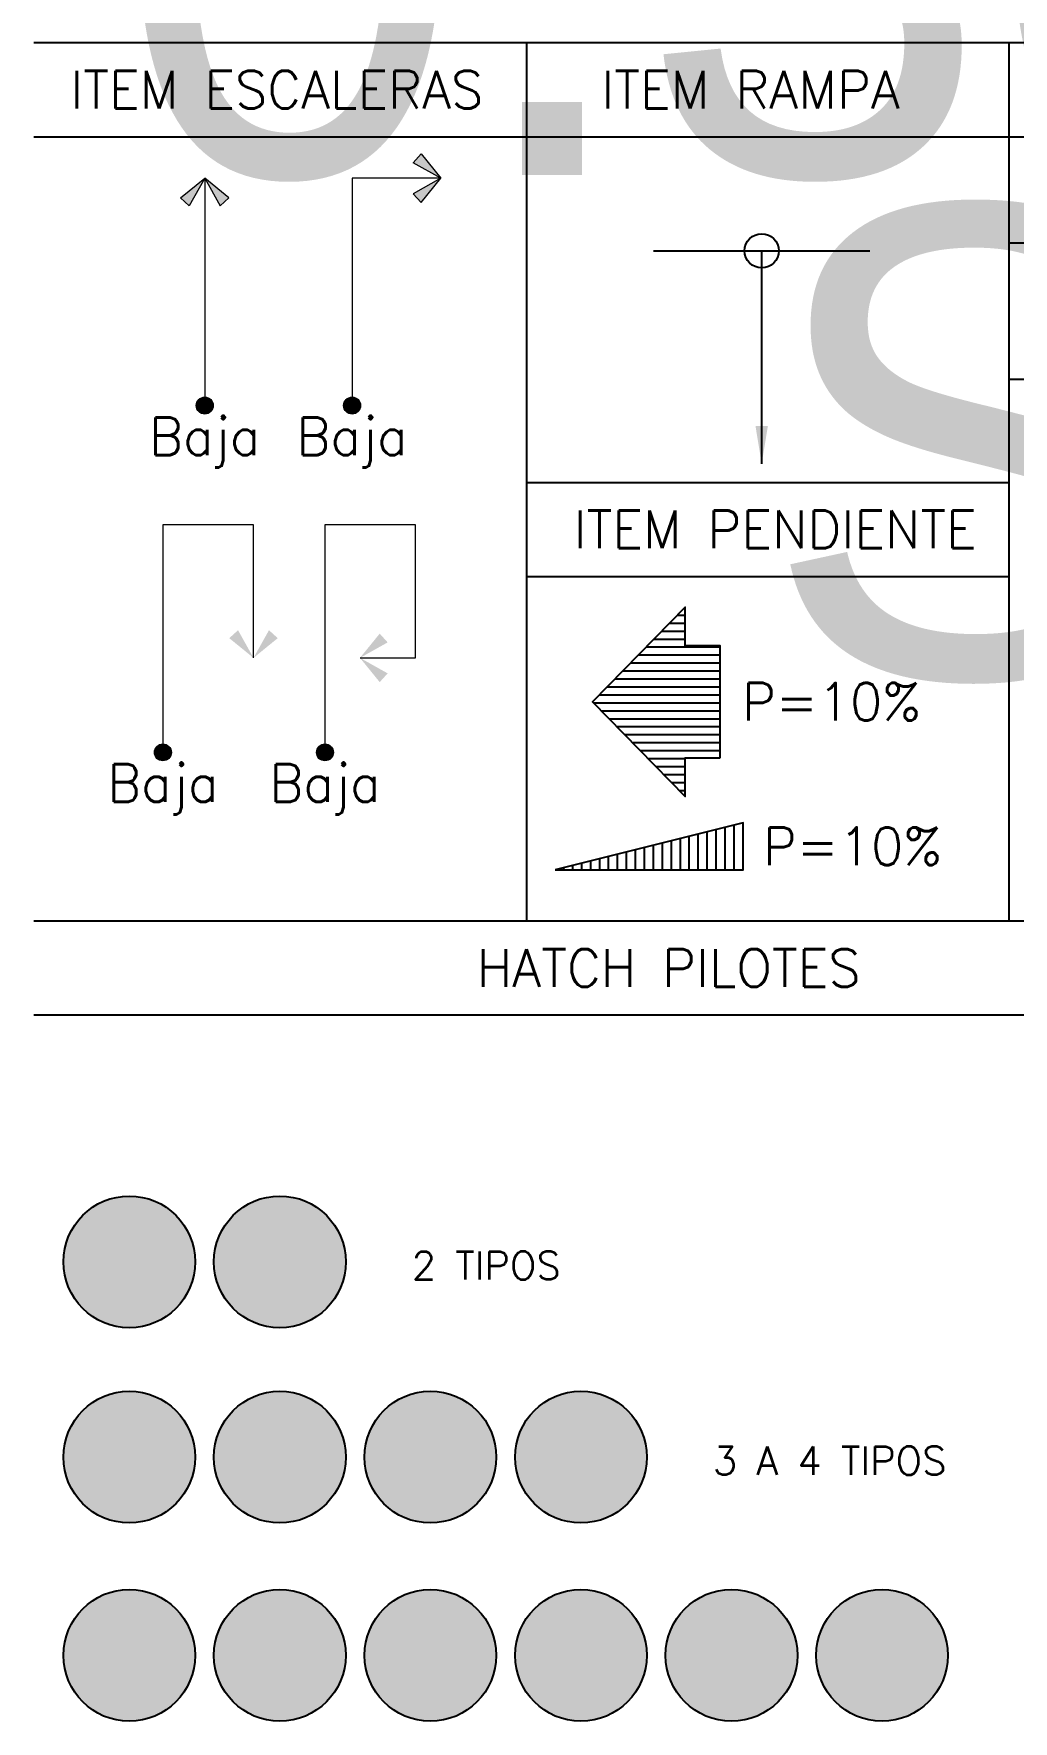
# Model space of a CAD drawing. Header units: millimetres. Extents: x -0.7 to 82.3, y -14.8 to 42.8.
# Drawn here: x 9.38 to 14.58, y 17.02 to 25.98 of the extents above; entities that cross this region are included whole.
import ezdxf
from ezdxf.enums import TextEntityAlignment as Align

# ---------------------------------------------------------------- set-up
doc = ezdxf.new("R2018")
doc.units = ezdxf.units.MM
doc.header["$LTSCALE"] = 0.01
doc.linetypes.add('DASHED2', pattern=[0.375, 0.25, -0.125])
for name, color, linetype in [('FC_BORDES', 4, 'Continuous'), ('FC_COTAS', 1, 'Continuous'), ('FC_HATCH 253', 253, 'Continuous'), ('FC_LINEA CORTE', 1, 'Continuous'), ('FC_PILOTES', 150, 'Continuous'), ('FC_R-80', 11, 'Continuous')]:
    doc.layers.add(name, color=color, linetype=linetype)
doc.layers.add('FC_ESCALERAS', color=253, linetype='Continuous', lineweight=18)
doc.styles.add('FC_TEXT1', font='romans.shx')
doc.styles.add('ROMAND', font='romans.shx')
doc.styles.get("Standard").update_dxf_attribs({"font": 'romans.shx'})
doc.dimstyles.new('FC_COTAS', dxfattribs={"dimtxt": 0.0015, "dimasz": 0.001, "dimexe": 0, "dimexo": 0, "dimgap": 0.001, "dimtad": 1, "dimtih": 1, "dimtoh": 1, "dimzin": 0, "dimdsep": 46, "dimtxsty": 'FC_TEXT1', "dimblk": 'DOT', "dimcen": 0.09, "dimclrd": 256, "dimclre": 256, "dimclrt": 256, "dimadec": 0, "dimazin": 0, "dimtfac": 1, "dimtix": 1, "dimtmove": 2, "dimatfit": 3, "dimfxl": 1.002, "dimtolj": 1, "dimtzin": 0, "dimlwd": -1, "dimarcsym": 0})
doc.dimstyles.new('FC_COTAS EJES', dxfattribs={"dimtxt": 0.002, "dimasz": 0.0015, "dimexe": 0, "dimexo": 0, "dimgap": 0.001, "dimtad": 1, "dimtih": 1, "dimtoh": 1, "dimzin": 0, "dimdsep": 46, "dimtxsty": 'FC_TEXT1', "dimblk": 'DOT', "dimcen": 0.09, "dimclrd": 256, "dimclre": 256, "dimclrt": 256, "dimadec": 0, "dimazin": 0, "dimtfac": 1, "dimtix": 1, "dimtmove": 2, "dimatfit": 3, "dimfxl": 1.002, "dimtolj": 1, "dimtzin": 0, "dimlwd": -1, "dimarcsym": 0})

# ---------------------------------------------------------------- blocks, each defined once
blk = doc.blocks.new('*U81')
at = {"layer": 'FC_HATCH 253'}
h = blk.add_hatch(dxfattribs=at)
h.set_pattern_fill('ANSI31', color=256, scale=0.00015, angle=45)
h.set_pattern_definition([(90, (-0.01, 0), (-0.00047625, 8e-20), [])])
h.paths.add_polyline_path([(-0.01, 0), (0, 0), (0, 0.0025)])
blk.add_lwpolyline([(-0.01, 0), (0, 0), (0, 0.0025), (-0.01, 0)])
at = {"layer": 'FC_R-80', "style": 'FC_TEXT1'}
blk.add_attdef('P=10%', text='', height=0.002, dxfattribs=at).set_placement((0.005806, 0.00125), align=Align.MIDDLE_CENTER)
blk = doc.blocks.new('*U82')
at = {"layer": 'FC_HATCH 253', "linetype": 'DASHED2', "ltscale": 350}
h = blk.add_hatch(dxfattribs=at)
h.set_pattern_fill('ANSI31', color=256, scale=0.0001333, angle=135)
h.set_pattern_definition([(180, (0.0067889, 5e-12), (-6e-20, -0.000423227), [])])
h.paths.add_polyline_path([(0, 0), (0.004926, -0.005024), (0.004926, -0.002973), (0.006789, -0.002973), (0.006789, 0.002973), (0.004926, 0.002973), (0.004926, 0.005024)])
blk.add_lwpolyline([(0.006789, -0.002973), (0.006789, 0.002973), (0.004926, 0.002973), (0.004926, 0.005024), (0, 0), (0.004926, -0.005024), (0.004926, -0.002973), (0.006789, -0.002973)])
at = {"layer": 'FC_R-80', "style": 'FC_TEXT1'}
blk.add_attdef('P=10%', text='', height=0.002, dxfattribs=at).set_placement((0.012971, 0), align=Align.MIDDLE_CENTER)
blk = doc.blocks.new('_Dot')
at = {"color": 0, "linetype": 'ByBlock', "lineweight": -2}
blk.add_line((-0.5, 0), (-1, 0), dxfattribs=at)
at = {"color": 0, "linetype": 'ByBlock', "const_width": 0.5}
blk.add_lwpolyline([(-0.25, 0, 1), (0.25, 0, 1)], format="xyb", close=True, dxfattribs=at)
blk = doc.blocks.new('*U123')
at = {"layer": 'FC_ESCALERAS'}
for points in [[(-0.000822, 0.01061), (-0.001288, 0.011034), (0, 0.01208)], [(0, 0.01208), (0.001288, 0.011034), (0.000822, 0.01061)]]:
    blk.add_hatch(color=0, dxfattribs=at).paths.add_polyline_path(points)
at = {"layer": 'FC_ESCALERAS', "ltscale": 0.9, "transparency": 33554687}
h = blk.add_hatch(color=0, dxfattribs=at)
h.dxf.hatch_style = 1
edge = h.paths.add_edge_path()
edge.add_arc((0, 0), 0.00045, 0, 360)
at = {"layer": 'FC_ESCALERAS', "color": 0}
blk.add_line((0, 0.01208), (0, -0.00045), dxfattribs=at)
for points in [[(0, 0.01208), (-0.000822, 0.01061), (-0.001288, 0.011034), (0, 0.01208)], [(0, 0.01208), (0.000822, 0.01061), (0.001288, 0.011034), (0, 0.01208)]]:
    blk.add_lwpolyline(points, dxfattribs=at)
blk.add_circle((0, 0), 0.00045, dxfattribs=at)
at = {"layer": 'FC_R-80', "ltscale": 0.9, "style": 'FC_TEXT1'}
blk.add_attdef('Sube', text='', height=0.002, dxfattribs=at).set_placement((0, -0.001629), align=Align.MIDDLE_CENTER)
blk = doc.blocks.new('*U125')
at = {"layer": 'FC_ESCALERAS'}
for points in [[(0.003251, 0.012903), (0.003675, 0.013368), (0.004721, 0.01208)], [(0.004721, 0.01208), (0.003675, 0.010793), (0.003251, 0.011258)]]:
    blk.add_hatch(color=0, dxfattribs=at).paths.add_polyline_path(points)
at = {"layer": 'FC_ESCALERAS', "ltscale": 0.9, "transparency": 33554687}
h = blk.add_hatch(color=0, dxfattribs=at)
h.dxf.hatch_style = 1
edge = h.paths.add_edge_path()
edge.add_arc((0, 0), 0.00045, 0, 360)
at = {"layer": 'FC_ESCALERAS', "color": 0}
for points in [[(0.004721, 0.01208), (0.003251, 0.012903), (0.003675, 0.013368), (0.004721, 0.01208)], [(0.004721, 0.01208), (0, 0.01208), (0, 0)], [(0.004721, 0.01208), (0.003251, 0.011258), (0.003675, 0.010793), (0.004721, 0.01208)]]:
    blk.add_lwpolyline(points, dxfattribs=at)
blk.add_circle((0, 0), 0.00045, dxfattribs=at)
at = {"layer": 'FC_R-80', "ltscale": 0.9, "style": 'FC_TEXT1'}
blk.add_attdef('Sube', text='', height=0.002, dxfattribs=at).set_placement((0, -0.001629), align=Align.MIDDLE_CENTER)
blk = doc.blocks.new('*U127')
at = {"layer": 'FC_ESCALERAS'}
for points in [[(0.004816, 0.005019), (0.003528, 0.006066), (0.003994, 0.006489)], [(0.005639, 0.006489), (0.006104, 0.006066), (0.004816, 0.005019)]]:
    blk.add_hatch(color=0, dxfattribs=at).paths.add_polyline_path(points)
at = {"layer": 'FC_ESCALERAS', "ltscale": 0.9, "transparency": 33554687}
h = blk.add_hatch(color=0, dxfattribs=at)
h.dxf.hatch_style = 1
edge = h.paths.add_edge_path()
edge.add_arc((0, 0), 0.00045, 0, 360)
at = {"layer": 'FC_ESCALERAS', "color": 0}
blk.add_lwpolyline([(0.004816, 0.005019), (0.004816, 0.01208), (0, 0.01208), (0, 0)], dxfattribs=at)
blk.add_circle((0, 0), 0.00045, dxfattribs=at)
at = {"layer": 'FC_R-80', "ltscale": 0.9, "style": 'FC_TEXT1'}
blk.add_attdef('Sube', text='', height=0.002, dxfattribs=at).set_placement((0, -0.001629), align=Align.MIDDLE_CENTER)
blk = doc.blocks.new('*U129')
at = {"layer": 'FC_ESCALERAS'}
for points in [[(0.001861, 0.005019), (0.002908, 0.006307), (0.003331, 0.005841)], [(0.003331, 0.004196), (0.002908, 0.003731), (0.001861, 0.005019)]]:
    blk.add_hatch(color=0, dxfattribs=at).paths.add_polyline_path(points)
at = {"layer": 'FC_ESCALERAS', "ltscale": 0.9, "transparency": 33554687}
h = blk.add_hatch(color=0, dxfattribs=at)
h.dxf.hatch_style = 1
edge = h.paths.add_edge_path()
edge.add_arc((0, 0), 0.00045, 0, 360)
at = {"layer": 'FC_ESCALERAS', "color": 0}
blk.add_lwpolyline([(0.001861, 0.005019), (0.004816, 0.005019), (0.004816, 0.01208), (0, 0.01208), (0, 0)], dxfattribs=at)
blk.add_circle((0, 0), 0.00045, dxfattribs=at)
at = {"layer": 'FC_R-80', "ltscale": 0.9, "style": 'FC_TEXT1'}
blk.add_attdef('Sube', text='', height=0.002, dxfattribs=at).set_placement((0, -0.001629), align=Align.MIDDLE_CENTER)
blk = doc.blocks.new('*U101')
at = {"layer": 'Defpoints', "ltscale": 0.9, "transparency": 33554457}
blk.add_line((0, 0), (0.003, 0), dxfattribs=at)
at = {"layer": 'FC_R-80', "lineweight": 30, "ltscale": 0.9, "flags": 104}
blk.add_attdef('TEXTO', text='', height=0.0015, dxfattribs=at).set_placement((-0.010664, 0.0022), align=Align.TOP_LEFT)
at = {"layer": 'FC_LINEA CORTE', "ltscale": 0.9}
for points in [[(0, 0), (-0.010664, 0), (0, 0)], [(0.003, 0), (0.00798, 0), (0.003, 0)]]:
    blk.add_leader(points, dimstyle='FC_COTAS EJES', override={"dimscale": 1}, dxfattribs=at)
blk = doc.blocks.new('*U65')
at = {"layer": 'FC_COTAS', "ltscale": 0.9}
blk.add_line((-0.005743, 0), (0.005743, 0), dxfattribs=at)
blk.add_circle((0, 0), 0.000909, dxfattribs=at)
at = {"layer": 'FC_R-80', "lineweight": 30, "flags": 104}
blk.add_attdef('DIRECCIÓN', text='', height=0.002, dxfattribs=at).set_placement((0.000002, 0.002353, 0), align=Align.MIDDLE_CENTER)
at = {"layer": 'FC_COTAS', "ltscale": 0.9}
blk.add_leader([(0, -0.011309), (0, 0)], dimstyle='FC_COTAS', override={"dimscale": 1, "dimasz": 0.002}, dxfattribs=at)

msp = doc.modelspace()

# ---------------------------------------------------------------- hatches: boundary and pattern name
at = {"layer": 'FC_HATCH 253', "ltscale": 0.6, "transparency": 33554559}
h = msp.add_hatch(color=30, dxfattribs=at)
edge = h.paths.add_edge_path()
edge.add_arc((9.883, 19.4608), 0.35, 0, 360)
at = {"layer": 'FC_HATCH 253', "ltscale": 0.6, "true_color": 0x929890, "transparency": 33554559}
h = msp.add_hatch(color=252, dxfattribs=at)
h.dxf.hatch_style = 1
edge = h.paths.add_edge_path()
edge.add_arc((10.683, 19.4608), 0.35, 0, 360)
at = {"layer": 'FC_HATCH 253', "ltscale": 0.6, "transparency": 33554559}
h = msp.add_hatch(color=30, dxfattribs=at)
edge = h.paths.add_edge_path()
edge.add_arc((9.883, 18.424), 0.35, 0, 360)
at = {"layer": 'FC_HATCH 253', "ltscale": 0.6, "true_color": 0x929890, "transparency": 33554559}
h = msp.add_hatch(color=252, dxfattribs=at)
h.dxf.hatch_style = 1
edge = h.paths.add_edge_path()
edge.add_arc((10.683, 18.424), 0.35, 0, 360)
at = {"layer": 'FC_HATCH 253', "ltscale": 0.6, "true_color": 0x5bd6ca, "transparency": 33554559}
h = msp.add_hatch(color=133, dxfattribs=at)
h.dxf.hatch_style = 1
edge = h.paths.add_edge_path()
edge.add_arc((11.483, 18.424), 0.35, 0, 360)
at = {"layer": 'FC_HATCH 253', "ltscale": 0.6, "true_color": 0x0067b0, "transparency": 33554559}
h = msp.add_hatch(color=144, dxfattribs=at)
h.dxf.hatch_style = 1
edge = h.paths.add_edge_path()
edge.add_arc((12.283, 18.424), 0.35, 0, 360)
at = {"layer": 'FC_HATCH 253', "ltscale": 0.6, "transparency": 33554559}
h = msp.add_hatch(color=30, dxfattribs=at)
edge = h.paths.add_edge_path()
edge.add_arc((9.883, 17.3708), 0.35, 0, 360)
at = {"layer": 'FC_HATCH 253', "ltscale": 0.6, "true_color": 0x929890, "transparency": 33554559}
h = msp.add_hatch(color=252, dxfattribs=at)
h.dxf.hatch_style = 1
edge = h.paths.add_edge_path()
edge.add_arc((10.683, 17.3708), 0.35, 0, 360)
at = {"layer": 'FC_HATCH 253', "ltscale": 0.6, "true_color": 0x5bd6ca, "transparency": 33554559}
h = msp.add_hatch(color=133, dxfattribs=at)
h.dxf.hatch_style = 1
edge = h.paths.add_edge_path()
edge.add_arc((11.483, 17.3708), 0.35, 0, 360)
at = {"layer": 'FC_HATCH 253', "ltscale": 0.6, "true_color": 0x0067b0, "transparency": 33554559}
h = msp.add_hatch(color=144, dxfattribs=at)
h.dxf.hatch_style = 1
edge = h.paths.add_edge_path()
edge.add_arc((12.283, 17.3708), 0.35, 0, 360)
at = {"layer": 'FC_HATCH 253', "ltscale": 0.6, "true_color": 0xffea2e, "transparency": 33554559}
h = msp.add_hatch(color=2, dxfattribs=at)
h.dxf.hatch_style = 1
edge = h.paths.add_edge_path()
edge.add_arc((13.083, 17.3708), 0.35, 0, 360)
at = {"layer": 'FC_HATCH 253', "ltscale": 0.6, "true_color": 0xff524e, "transparency": 33554559}
h = msp.add_hatch(color=13, dxfattribs=at)
h.dxf.hatch_style = 1
edge = h.paths.add_edge_path()
edge.add_arc((13.883, 17.3708), 0.35, 0, 360)

# ---------------------------------------------------------------- linework, layer by layer
at = {"layer": 'FC_BORDES', "ltscale": 1.5}
for points in [[(9.3753, 25.9381), (20.1371, 25.9381)], [(11.9946, 25.9381), (11.9946, 21.2725)], [(14.5573, 25.9381), (14.5573, 21.2725)], [(9.3753, 25.4381), (20.1371, 25.4381)], [(14.5573, 24.8742), (17.4466, 24.8742)], [(14.5573, 24.1496), (17.4466, 24.1496)], [(11.9946, 23.6017), (14.5573, 23.6017)], [(11.9946, 23.1017), (14.5573, 23.1017)], [(9.3753, 21.2725), (20.1371, 21.2725)], [(9.3753, 20.7725), (20.1371, 20.7725)]]:
    msp.add_lwpolyline(points, dxfattribs=at)
at = {"layer": 'FC_PILOTES'}
for centre in [(9.883, 19.4608), (10.683, 19.4608), (9.883, 18.424), (10.683, 18.424), (11.483, 18.424), (12.283, 18.424), (9.883, 17.3708), (10.683, 17.3708), (11.483, 17.3708), (12.283, 17.3708), (13.083, 17.3708), (13.883, 17.3708)]:
    msp.add_circle(centre, 0.35, dxfattribs=at)

# ---------------------------------------------------------------- block references
at = {"layer": 'FC_COTAS'}
ref = msp.add_blockref('*U101', (10.8725, 27.5138), dxfattribs=dict(at, xscale=100, yscale=100, zscale=100))
lines = msp.add_mtext('0.30', dxfattribs={"layer": 'FC_R-80', "ltscale": 0.9, "insert": (9.8061, 27.7338), "char_height": 2.5, "attachment_point": 1})
ref.add_attrib('TEXTO', '', (9.8061, 27.7338), dxfattribs={"flags": 104}).embed_mtext(lines)
ref = msp.add_blockref('*U65', (13.2435, 24.8317), dxfattribs=dict(at, xscale=100, yscale=100, zscale=100))
lines = msp.add_mtext('Sube', dxfattribs={"layer": 'FC_R-80', "insert": (13.2437, 25.067, 0), "char_height": 2.5, "attachment_point": 1})
ref.add_attrib('DIRECCIÓN', '', (13.2437, 25.067, 0), dxfattribs={"flags": 104}).embed_mtext(lines)
ref = msp.add_blockref('*U82', (12.3446, 22.4363), dxfattribs=dict(at, xscale=100, yscale=100, zscale=100))
ref.add_attrib('P=5%', 'P=10%', dxfattribs={"layer": 'FC_R-80', "height": 0.2, "style": 'ROMAND'}).set_placement((13.6145, 22.4363), align=Align.MIDDLE_CENTER)
ref = msp.add_blockref('*U81', (13.1454, 21.5438), dxfattribs=dict(at, xscale=100, yscale=100, zscale=100))
ref.add_attrib('P=10%', 'P=10%', dxfattribs={"layer": 'FC_R-80', "height": 0.2, "style": 'ROMAND'}).set_placement((13.726, 21.6688), align=Align.MIDDLE_CENTER)
at = {"layer": 'FC_ESCALERAS', "ltscale": 0.6, "xscale": 100, "yscale": 100, "zscale": 100}
for name, p in [('*U125', (11.0667, 24.0096)), ('*U123', (10.2839, 24.0096)), ('*U127', (10.0615, 22.1676)), ('*U129', (10.9229, 22.1676))]:
    msp.add_blockref(name, p, dxfattribs=at).add_auto_attribs({'Sube': 'Baja'})

# ---------------------------------------------------------------- texts
at = {"layer": 'FC_R-80', "style": 'FC_TEXT1'}
for s, insert, char_height, attachment_point in [('ITEM ESCALERAS', (10.6674, 25.6881), 0.2, 5), ('ITEM RAMPA', (13.185, 25.6881), 0.2, 5), ('ITEM PENDIENTE', (13.3154, 23.3517), 0.2, 5), ('HATCH PILOTES', (12.7489, 21.0225), 0.2, 5), ('2 TIPOS', (11.3841, 19.3666), 0.15, 7), ('3 A 4 TIPOS', (12.9841, 18.3298), 0.15, 7)]:
    msp.add_mtext(s, dxfattribs=dict(at, insert=insert, char_height=char_height, attachment_point=attachment_point))

doc.saveas('drawing.dxf')
